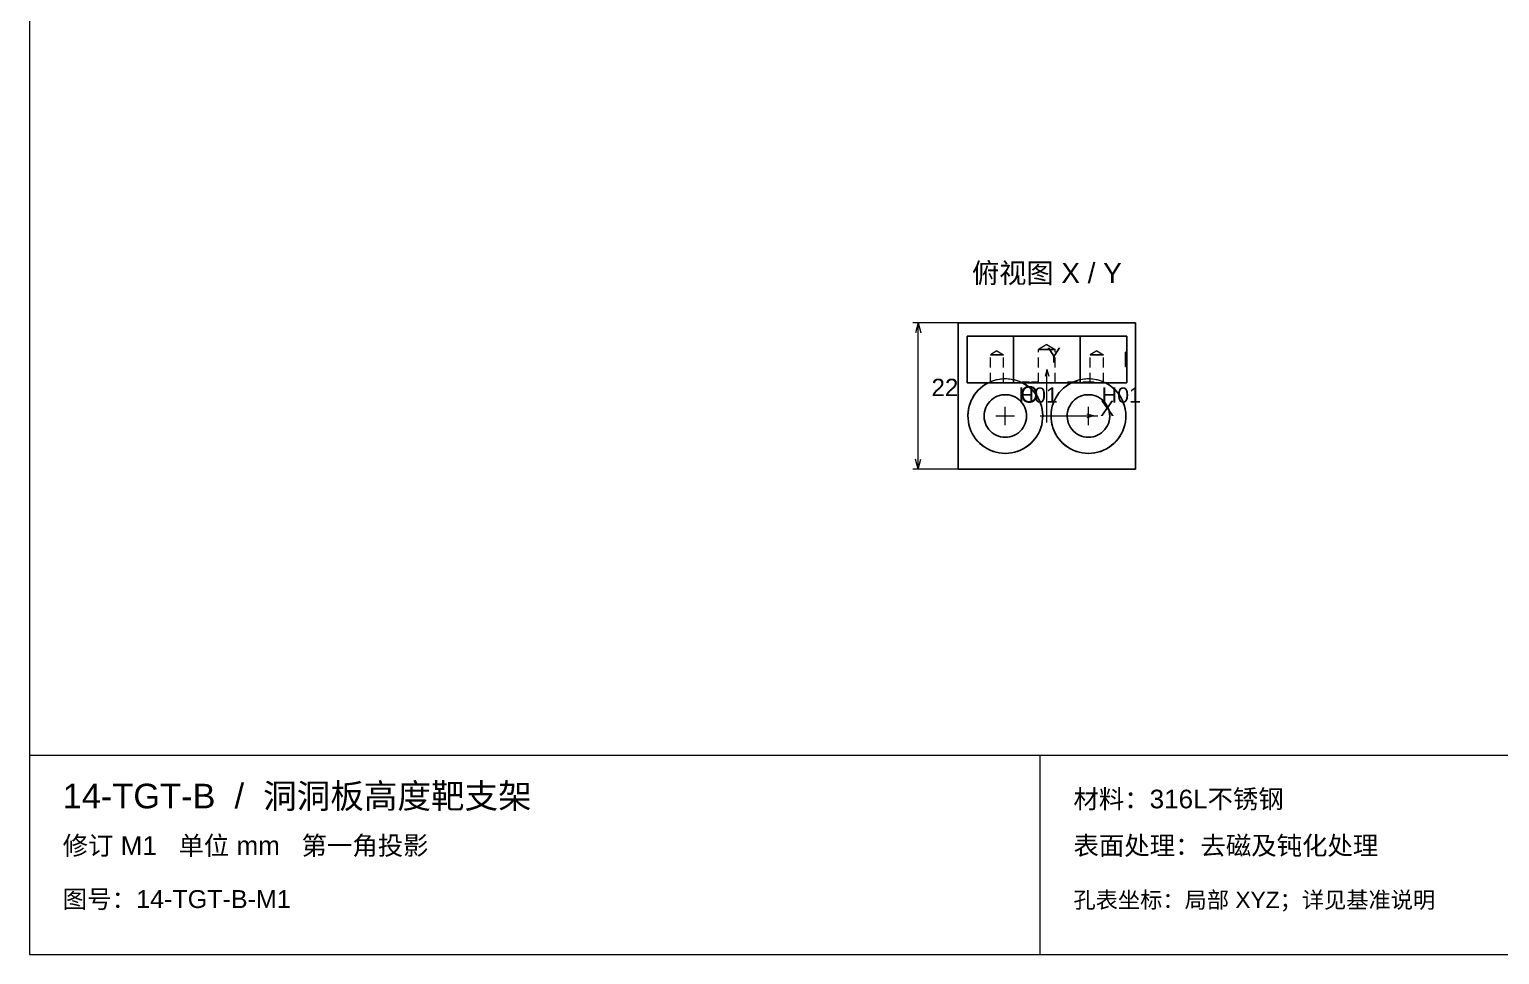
# Paper-space layout '01_三视图' of a CAD drawing. Header units: millimetres. Extents: x 8 to 450, y 8 to 289.
# Drawn here: x 8 to 229.1, y 8 to 147.1 of the extents above; entities that cross this region are included whole.
import ezdxf
from ezdxf.enums import TextEntityAlignment as Align

# ---------------------------------------------------------------- set-up
doc = ezdxf.new("R2010")
doc.units = ezdxf.units.MM
doc.linetypes.add('WP_HIDDEN', pattern=[2.3, 1.5, -0.8])
for name, color, linetype, lineweight in [('ANNOTATIONS', 7, 'CONTINUOUS', 18), ('HIDDEN', 7, 'WP_HIDDEN', 13), ('VISIBLE', 7, 'CONTINUOUS', 25)]:
    doc.layers.add(name, color=color, linetype=linetype, lineweight=lineweight)
doc.styles.add('CJK', font='Arial Unicode.ttf')

psp = doc.layouts.new('01_三视图')

# ---------------------------------------------------------------- linework, layer by layer
at = {"layer": 'ANNOTATIONS'}
for p, q in [((8, 289), (8, 8)), ((147.65, 103), (140.85, 103)), ((141.65, 103), (141.23, 101.5)), ((141.65, 81), (141.65, 103)), ((141.65, 103), (142.07, 101.5)), ((161, 96), (160.72, 95)), ((161, 89), (161, 96)), ((161, 96), (161.28, 95)), ((153.35, 89), (156.15, 89)), ((154.75, 87.6), (154.75, 90.4)), ((160, 89), (162, 89)), ((161, 88), (161, 90)), ((161, 89), (168, 89)), ((165.85, 89), (168.65, 89)), ((168, 89), (167, 89.28)), ((168, 89), (167, 88.72)), ((167.25, 87.6), (167.25, 90.4)), ((141.65, 81), (141.23, 82.5)), ((141.65, 81), (142.07, 82.5)), ((147.65, 81), (140.85, 81)), ((8, 38), (412, 38)), ((160, 8), (160, 38)), ((8, 8), (412, 8))]:
    psp.add_line(p, q, dxfattribs=at)
at = {"layer": 'HIDDEN'}
for points in [[(149, 101), (173, 101)], [(161, 99.75), (159.75, 99)], [(161, 99.75), (162.25, 99)], [(153.5, 98.8), (152.5, 98.2)], [(154.5, 98.2), (154.48, 98.2), (154.41, 98.2), (154.29, 98.2), (154.13, 98.2), (153.94, 98.2), (153.72, 98.2), (153.5, 98.2), (153.28, 98.2), (153.06, 98.2), (152.87, 98.2), (152.71, 98.2), (152.59, 98.2), (152.52, 98.2), (152.5, 98.2)], [(152.5, 98.2), (152.5, 98.2), (152.52, 98.2), (152.55, 98.2), (152.59, 98.2), (152.65, 98.2), (152.71, 98.2), (152.79, 98.2), (152.87, 98.2), (152.97, 98.2), (153.06, 98.2), (153.17, 98.2), (153.28, 98.2), (153.39, 98.2), (153.5, 98.2)], [(152.5, 94), (152.5, 98.2)], [(153.5, 98.8), (154.5, 98.2)], [(153.5, 98.2), (153.61, 98.2), (153.72, 98.2), (153.83, 98.2), (153.94, 98.2), (154.03, 98.2), (154.13, 98.2), (154.21, 98.2), (154.29, 98.2), (154.35, 98.2), (154.41, 98.2), (154.45, 98.2), (154.48, 98.2), (154.5, 98.2), (154.5, 98.2)], [(154.5, 94), (154.5, 98.2)], [(162.25, 99), (162.22, 99), (162.13, 99), (161.98, 99), (161.78, 99), (161.54, 99), (161.28, 99), (161, 99), (160.72, 99), (160.46, 99), (160.22, 99), (160.02, 99), (159.87, 99), (159.78, 99), (159.75, 99)], [(159.75, 99), (159.76, 99), (159.78, 99), (159.82, 99), (159.87, 99), (159.94, 99), (160.02, 99), (160.12, 99), (160.22, 99), (160.33, 99), (160.46, 99), (160.59, 99), (160.72, 99), (160.86, 99), (161, 99)], [(159.75, 94), (159.75, 99)], [(161, 99), (161.14, 99), (161.28, 99), (161.41, 99), (161.54, 99), (161.67, 99), (161.78, 99), (161.88, 99), (161.98, 99), (162.06, 99), (162.13, 99), (162.18, 99), (162.22, 99), (162.24, 99), (162.25, 99)], [(162.25, 94), (162.25, 99)], [(168.5, 98.8), (167.5, 98.2)], [(169.5, 98.2), (169.48, 98.2), (169.41, 98.2), (169.29, 98.2), (169.13, 98.2), (168.94, 98.2), (168.72, 98.2), (168.5, 98.2), (168.28, 98.2), (168.06, 98.2), (167.87, 98.2), (167.71, 98.2), (167.59, 98.2), (167.52, 98.2), (167.5, 98.2)], [(167.5, 98.2), (167.5, 98.2), (167.52, 98.2), (167.55, 98.2), (167.59, 98.2), (167.65, 98.2), (167.71, 98.2), (167.79, 98.2), (167.87, 98.2), (167.97, 98.2), (168.06, 98.2), (168.17, 98.2), (168.28, 98.2), (168.39, 98.2), (168.5, 98.2)], [(167.5, 94), (167.5, 98.2)], [(168.5, 98.8), (169.5, 98.2)], [(168.5, 98.2), (168.61, 98.2), (168.72, 98.2), (168.83, 98.2), (168.94, 98.2), (169.03, 98.2), (169.13, 98.2), (169.21, 98.2), (169.29, 98.2), (169.35, 98.2), (169.41, 98.2), (169.45, 98.2), (169.48, 98.2), (169.5, 98.2), (169.5, 98.2)], [(169.5, 94), (169.5, 98.2)], [(173, 98.6), (172.8, 98.6)], [(172.8, 98.6), (172.8, 98.59), (172.8, 98.57), (172.8, 98.52), (172.8, 98.47)], [(172.8, 98.52), (172.8, 98.55), (172.8, 98.58), (172.8, 98.59), (172.8, 98.6)], [(173, 98.56), (172.8, 98.56)], [(172.8, 98.56), (172.8, 96.9)], [(172.8, 96.43), (172.8, 98.56)], [(172.8, 98.56), (172.8, 98.05)], [(172.8, 98.56), (172.8, 96.69)], [(172.8, 98.56), (172.8, 96.44)], [(172.8, 98.53), (172.8, 98.55), (172.8, 98.56)], [(172.8, 98.42), (172.8, 98.48), (172.8, 98.53)], [(172.8, 98.27), (172.8, 98.35), (172.8, 98.41), (172.8, 98.47), (172.8, 98.52)], [(172.8, 98.47), (172.8, 98.39), (172.8, 98.3), (172.8, 98.2), (172.8, 98.08)], [(172.8, 98.22), (172.8, 98.34), (172.8, 98.42)], [(173, 98.35), (172.8, 98.35)], [(172.8, 98.35), (172.8, 98.33), (172.8, 98.28)], [(172.8, 98.25), (172.8, 98.29), (172.8, 98.32), (172.8, 98.34), (172.8, 98.35)], [(172.8, 97.58), (172.8, 98.31)], [(172.8, 98.31), (172.8, 98.3)], [(173, 98.31), (172.8, 98.31)], [(172.8, 98.3), (172.8, 98.28), (172.8, 98.24)], [(172.8, 98.28), (172.8, 98.13)], [(173, 98.27), (172.8, 98.27)], [(172.8, 97.48), (172.8, 98.27)], [(172.8, 97.97), (172.8, 98.06), (172.8, 98.14), (172.8, 98.2), (172.8, 98.25)], [(172.8, 98.24), (172.8, 98.19), (172.8, 98.13)], [(172.8, 97.95), (172.8, 98.09), (172.8, 98.22)], [(173, 98.13), (172.8, 98.13)], [(172.8, 98.13), (172.8, 97.73)], [(172.8, 98.13), (172.8, 98.04), (172.8, 97.95)], [(172.8, 98.08), (172.8, 97.81), (172.8, 97.51)], [(173, 98.05), (172.8, 98.05)], [(172.8, 97.81), (172.8, 98.05)], [(172.8, 97.49), (172.8, 97.63), (172.8, 97.75), (172.8, 97.87), (172.8, 97.97)], [(172.8, 97.62), (172.8, 97.77), (172.8, 97.95)], [(172.8, 97.95), (172.8, 97.84), (172.8, 97.74)], [(173, 97.93), (172.8, 97.93)], [(172.8, 97.93), (172.8, 97.66)], [(173, 97.81), (172.8, 97.81)], [(172.8, 96.44), (172.8, 97.81)], [(172.8, 97.81), (172.8, 96.86)], [(172.8, 97.74), (172.8, 97.67), (172.8, 97.62)], [(173, 97.73), (172.8, 97.73)], [(172.8, 97.73), (172.8, 97.48)], [(173, 97.66), (172.8, 97.66)], [(172.8, 97.43), (172.8, 97.51), (172.8, 97.62)], [(172.8, 97.62), (172.8, 97.59), (172.8, 97.58)], [(173, 97.58), (172.8, 97.58)], [(172.8, 97.51), (172.8, 97.21), (172.8, 96.93)], [(172.8, 97.06), (172.8, 97.27), (172.8, 97.49)], [(173, 97.48), (172.8, 97.48)], [(172.8, 97.48), (172.8, 97.48)], [(173, 97.48), (172.8, 97.48)], [(173, 97.43), (172.8, 97.43)], [(172.8, 97.24), (172.8, 97.35), (172.8, 97.43)], [(172.8, 96.69), (172.8, 97.33)], [(172.8, 97.33), (172.8, 97.32), (172.8, 97.31)], [(173, 97.33), (172.8, 97.33)], [(172.8, 97.31), (172.8, 97.26), (172.8, 97.2)], [(173, 98.6), (173, 98.59), (173, 98.58), (173, 98.55), (173, 98.52)], [(173, 98.47), (173, 98.52), (173, 98.57), (173, 98.59), (173, 98.6)], [(173, 96.9), (173, 98.56)], [(173, 98.56), (173, 96.43)], [(173, 98.56), (173, 98.05)], [(173, 98.56), (173, 96.69)], [(173, 98.56), (173, 98.55), (173, 98.53)], [(173, 96.44), (173, 98.56)], [(173, 98.53), (173, 98.48), (173, 98.42)], [(173, 98.52), (173, 98.47), (173, 98.41), (173, 98.27)], [(173, 98.08), (173, 98.2), (173, 98.3), (173, 98.39), (173, 98.47)], [(173, 98.42), (173, 98.34), (173, 98.22)], [(173, 98.35), (173, 98.34), (173, 98.32), (173, 98.29), (173, 98.25)], [(173, 98.28), (173, 98.33), (173, 98.35)], [(173, 98.31), (173, 97.58)], [(173, 98.3), (173, 98.31)], [(173, 98.24), (173, 98.28), (173, 98.3)], [(173, 98.13), (173, 98.28)], [(173, 98.27), (173, 97.48)], [(173, 98.25), (173, 98.2), (173, 98.14), (173, 98.06), (173, 97.97)], [(173, 98.13), (173, 98.19), (173, 98.24)], [(173, 98.22), (173, 98.09), (173, 97.95)], [(173, 97.73), (173, 98.13)], [(173, 97.95), (173, 98.04), (173, 98.13)], [(173, 97.51), (173, 97.81), (173, 98.08)], [(173, 97.81), (173, 98.05)], [(173, 97.97), (173, 97.87), (173, 97.75), (173, 97.49)], [(173, 97.95), (173, 97.77), (173, 97.62)], [(173, 97.74), (173, 97.84), (173, 97.95)], [(173, 97.93), (173, 97.66)], [(173, 96.44), (173, 97.81)], [(173, 96.86), (173, 97.81)], [(173, 97.62), (173, 97.67), (173, 97.74)], [(173, 97.48), (173, 97.73)], [(173, 97.62), (173, 97.56), (173, 97.51), (173, 97.46), (173, 97.43)], [(173, 97.58), (173, 97.59), (173, 97.62)], [(173, 96.93), (173, 97.21), (173, 97.51)], [(173, 97.49), (173, 97.27), (173, 97.06)], [(173, 97.48), (173, 97.48)], [(173, 97.43), (173, 97.35), (173, 97.24)], [(173, 97.33), (173, 96.69)], [(173, 97.31), (173, 97.32), (173, 97.33)], [(173, 97.2), (173, 97.26), (173, 97.31)], [(172.8, 96.98), (172.8, 97.24)], [(173, 97.21), (172.8, 97.21)], [(172.8, 97.21), (172.8, 96.96)], [(172.8, 97.08), (172.8, 97.16), (172.8, 97.21)], [(172.8, 97.2), (172.8, 97.12), (172.8, 97.01)], [(173, 97.1), (172.8, 97.1)], [(172.8, 97.1), (172.8, 96.96), (172.8, 96.85)], [(172.8, 97.03), (172.8, 97.1)], [(172.8, 96.9), (172.8, 97.08)], [(172.8, 96.85), (172.8, 97.06)], [(173, 97.03), (172.8, 97.03)], [(172.8, 96.68), (172.8, 96.75), (172.8, 96.84), (172.8, 96.93), (172.8, 97.03)], [(172.8, 97.01), (172.8, 96.91), (172.8, 96.83)], [(172.8, 96.7), (172.8, 96.98)], [(173, 96.96), (172.8, 96.96)], [(172.8, 96.96), (172.8, 96.85), (172.8, 96.71)], [(172.8, 96.93), (172.8, 96.8), (172.8, 96.7), (172.8, 96.6), (172.8, 96.53)], [(173, 96.9), (172.8, 96.9)], [(173, 96.86), (172.8, 96.86)], [(172.8, 96.7), (172.8, 96.77), (172.8, 96.85)], [(172.8, 96.85), (172.8, 96.76), (172.8, 96.7)], [(172.8, 96.83), (172.8, 96.76), (172.8, 96.72)], [(172.8, 96.72), (172.8, 96.69), (172.8, 96.69)], [(172.8, 96.71), (172.8, 96.43)], [(172.8, 96.64), (172.8, 96.66), (172.8, 96.7)], [(172.8, 96.7), (172.8, 96.65), (172.8, 96.64)], [(172.8, 96.5), (172.8, 96.58), (172.8, 96.7)], [(173, 96.69), (172.8, 96.69)], [(172.8, 96.44), (172.8, 96.69)], [(172.8, 96.47), (172.8, 96.56), (172.8, 96.68)], [(173, 96.64), (172.8, 96.64)], [(172.8, 96.53), (172.8, 96.47), (172.8, 96.43), (172.8, 96.41), (172.8, 96.4)], [(172.8, 96.44), (172.8, 96.45), (172.8, 96.5)], [(172.8, 96.4), (172.8, 96.42), (172.8, 96.47)], [(173, 96.44), (172.8, 96.44)], [(173, 96.43), (172.8, 96.43)], [(173, 96.4), (172.8, 96.4)], [(173, 97.24), (173, 96.98)], [(173, 97.21), (173, 97.16), (173, 97.08)], [(173, 96.96), (173, 97.21)], [(173, 97.01), (173, 97.12), (173, 97.2)], [(173, 97.1), (173, 97.03)], [(173, 96.85), (173, 96.96), (173, 97.1)], [(173, 97.08), (173, 96.9)], [(173, 97.06), (173, 96.85)], [(173, 97.03), (173, 96.84), (173, 96.68)], [(173, 96.83), (173, 96.91), (173, 97.01)], [(173, 96.98), (173, 96.7)], [(173, 96.71), (173, 96.85), (173, 96.96)], [(173, 96.53), (173, 96.6), (173, 96.7), (173, 96.81), (173, 96.93)], [(173, 96.7), (173, 96.76), (173, 96.85)], [(173, 96.85), (173, 96.77), (173, 96.7)], [(173, 96.72), (173, 96.76), (173, 96.83)], [(173, 96.69), (173, 96.69), (173, 96.72)], [(173, 96.43), (173, 96.71)], [(173, 96.64), (173, 96.65), (173, 96.7)], [(173, 96.7), (173, 96.66), (173, 96.64)], [(173, 96.7), (173, 96.58), (173, 96.5)], [(173, 96.44), (173, 96.69)], [(173, 96.68), (173, 96.56), (173, 96.47)], [(173, 96.4), (173, 96.41), (173, 96.43), (173, 96.47), (173, 96.53)], [(173, 96.5), (173, 96.45), (173, 96.44)], [(173, 96.47), (173, 96.42), (173, 96.4)], [(149, 94), (152.17, 94)], [(154.75, 83.38), (154.28, 83.39), (153.81, 83.45), (153.35, 83.55), (152.9, 83.69), (152.46, 83.86), (152.04, 84.07), (151.64, 84.31), (151.26, 84.59), (150.9, 84.9), (150.57, 85.24), (150.27, 85.6), (150, 85.99), (149.77, 86.39), (149.56, 86.82), (149.4, 87.26), (149.27, 87.72), (149.19, 88.18), (149.14, 88.65), (149.13, 89.12), (149.16, 89.59), (149.22, 90.05), (149.33, 90.51), (149.48, 90.96), (149.66, 91.4), (149.88, 91.81), (150.13, 92.21), (150.42, 92.59), (150.73, 92.94), (151.07, 93.26), (151.44, 93.55), (151.84, 93.81), (152.25, 94.04), (152.68, 94.23), (153.12, 94.38), (153.58, 94.5), (154.05, 94.58), (154.51, 94.62), (154.99, 94.62), (155.45, 94.58), (155.92, 94.5), (156.38, 94.38), (156.82, 94.23), (157.25, 94.04), (157.66, 93.81), (158.06, 93.55), (158.43, 93.26), (158.77, 92.94), (159.08, 92.59), (159.37, 92.21), (159.62, 91.81), (159.84, 91.4), (160.02, 90.96), (160.17, 90.51), (160.28, 90.05), (160.34, 89.59), (160.37, 89.12), (160.36, 88.65), (160.31, 88.18), (160.23, 87.72), (160.1, 87.26), (159.94, 86.82), (159.73, 86.39), (159.5, 85.99), (159.23, 85.6), (158.93, 85.24), (158.6, 84.9), (158.24, 84.59), (157.86, 84.31), (157.46, 84.07), (157.04, 83.86), (156.6, 83.69), (156.15, 83.55), (155.69, 83.45), (155.22, 83.39), (154.75, 83.38)], [(152.17, 94), (152.58, 94.19), (153, 94.34), (153.42, 94.47), (153.86, 94.55), (154.3, 94.61), (154.75, 94.62), (155.2, 94.61), (155.64, 94.55), (156.08, 94.47), (156.5, 94.34), (156.92, 94.19), (157.33, 94)], [(157.33, 94), (152.17, 94)], [(154.5, 94), (154.48, 94), (154.41, 94), (154.29, 94), (154.13, 94), (153.94, 94), (153.72, 94), (153.5, 94), (153.28, 94), (153.06, 94), (152.87, 94), (152.71, 94), (152.59, 94), (152.52, 94), (152.5, 94)], [(152.5, 94), (152.5, 94), (152.52, 94), (152.55, 94), (152.59, 94), (152.65, 94), (152.71, 94), (152.79, 94), (152.87, 94), (152.97, 94), (153.06, 94), (153.17, 94), (153.28, 94), (153.39, 94), (153.5, 94)], [(153.5, 94), (153.61, 94), (153.72, 94), (153.83, 94), (153.94, 94), (154.03, 94), (154.13, 94), (154.21, 94), (154.29, 94), (154.35, 94), (154.41, 94), (154.45, 94), (154.48, 94), (154.5, 94), (154.5, 94)], [(157.25, 94), (157.25, 94.1)], [(158.4, 94.1), (157.25, 94.1)], [(158.25, 94.1), (157.25, 94.1)], [(157.4, 94.1), (157.25, 94.1)], [(157.25, 94), (158.25, 94)], [(157.25, 94), (158.4, 94)], [(157.25, 94), (157.4, 94)], [(157.33, 94), (164.67, 94)], [(157.4, 94.1), (158.4, 94.1)], [(157.4, 94.1), (157.4, 94)], [(158.25, 94.1), (157.4, 94.1)], [(157.4, 94), (158.4, 94)], [(157.4, 94), (158.25, 94)], [(158.25, 94), (158.25, 94.1)], [(158.4, 94.1), (158.25, 94.1)], [(158.25, 94), (158.4, 94)], [(158.4, 94), (158.4, 94.1)], [(158.6, 94), (158.6, 94.1)], [(158.6, 94.1), (159.75, 94.1)], [(158.6, 94), (159.75, 94)], [(159.6, 94.1), (158.75, 94.1)], [(158.75, 94.1), (158.75, 94)], [(158.75, 94), (159.6, 94)], [(159.6, 94.1), (159.6, 94)], [(159.75, 94), (159.75, 94.1)], [(162.25, 94), (162.22, 94), (162.13, 94), (161.98, 94), (161.78, 94), (161.54, 94), (161.28, 94), (161, 94), (160.72, 94), (160.46, 94), (160.22, 94), (160.02, 94), (159.87, 94), (159.78, 94), (159.75, 94)], [(159.75, 94), (159.76, 94), (159.78, 94), (159.82, 94), (159.87, 94), (159.94, 94), (160.02, 94), (160.12, 94), (160.22, 94), (160.33, 94), (160.46, 94), (160.59, 94), (160.72, 94), (160.86, 94), (161, 94)], [(161, 94), (161.14, 94), (161.28, 94), (161.41, 94), (161.54, 94), (161.67, 94), (161.78, 94), (161.88, 94), (161.98, 94), (162.06, 94), (162.13, 94), (162.18, 94), (162.22, 94), (162.24, 94), (162.25, 94)], [(167.25, 83.38), (166.78, 83.39), (166.31, 83.45), (165.85, 83.55), (165.4, 83.69), (164.96, 83.86), (164.54, 84.07), (164.14, 84.31), (163.76, 84.59), (163.4, 84.9), (163.07, 85.24), (162.77, 85.6), (162.5, 85.99), (162.27, 86.39), (162.06, 86.82), (161.9, 87.26), (161.77, 87.72), (161.69, 88.18), (161.64, 88.65), (161.63, 89.12), (161.66, 89.59), (161.72, 90.05), (161.83, 90.51), (161.98, 90.96), (162.16, 91.4), (162.38, 91.81), (162.63, 92.21), (162.92, 92.59), (163.23, 92.94), (163.57, 93.26), (163.94, 93.55), (164.34, 93.81), (164.75, 94.04), (165.18, 94.23), (165.62, 94.38), (166.08, 94.5), (166.55, 94.58), (167.01, 94.62), (167.49, 94.62), (167.95, 94.58), (168.42, 94.5), (168.88, 94.38), (169.32, 94.23), (169.75, 94.04), (170.16, 93.81), (170.56, 93.55), (170.93, 93.26), (171.27, 92.94), (171.58, 92.59), (171.87, 92.21), (172.12, 91.81), (172.34, 91.4), (172.52, 90.96), (172.67, 90.51), (172.78, 90.05), (172.84, 89.59), (172.87, 89.12), (172.86, 88.65), (172.81, 88.18), (172.73, 87.72), (172.6, 87.26), (172.44, 86.82), (172.23, 86.39), (172, 85.99), (171.73, 85.6), (171.43, 85.24), (171.1, 84.9), (170.74, 84.59), (170.36, 84.31), (169.96, 84.07), (169.54, 83.86), (169.1, 83.69), (168.65, 83.55), (168.19, 83.45), (167.72, 83.39), (167.25, 83.38)], [(167.9, 94.1), (164, 94.1)], [(164, 94), (164, 94.1)], [(168, 94.1), (164, 94.1)], [(164, 94), (167.9, 94)], [(164, 94), (168, 94)], [(164.67, 94), (165.08, 94.19), (165.5, 94.34), (165.92, 94.47), (166.36, 94.55), (166.8, 94.61), (167.25, 94.62), (167.7, 94.61), (168.14, 94.55), (168.58, 94.47), (169, 94.34), (169.42, 94.19), (169.83, 94)], [(169.83, 94), (164.67, 94)], [(167.9, 94.1), (165, 94.1)], [(165, 94), (165, 94.1)], [(165, 94), (167.9, 94)], [(166.5, 94), (166.5, 94.1)], [(167.9, 94.1), (166.5, 94.1)], [(166.5, 94), (167.9, 94)], [(169.5, 94), (169.48, 94), (169.41, 94), (169.29, 94), (169.13, 94), (168.94, 94), (168.72, 94), (168.5, 94), (168.28, 94), (168.06, 94), (167.87, 94), (167.71, 94), (167.59, 94), (167.52, 94), (167.5, 94)], [(167.5, 94), (167.5, 94), (167.52, 94), (167.55, 94), (167.59, 94), (167.65, 94), (167.71, 94), (167.79, 94), (167.87, 94), (167.97, 94), (168.06, 94), (168.17, 94), (168.28, 94), (168.39, 94), (168.5, 94)], [(167.9, 94), (167.9, 94.1)], [(168, 94), (168, 94.1)], [(168.1, 94.1), (168, 94.1)], [(168, 94), (168.1, 94)], [(168.1, 94), (168.1, 94.1)], [(168.5, 94), (168.61, 94), (168.72, 94), (168.83, 94), (168.94, 94), (169.03, 94), (169.13, 94), (169.21, 94), (169.29, 94), (169.35, 94), (169.41, 94), (169.45, 94), (169.48, 94), (169.5, 94), (169.5, 94)], [(169.83, 94), (173, 94)]]:
    psp.add_lwpolyline(points, dxfattribs=at)
at = {"layer": 'VISIBLE'}
for points in [[(147.65, 81), (147.65, 103)], [(147.65, 103), (174.35, 103)], [(174.35, 81), (174.35, 103)], [(149, 94), (149, 101)], [(149, 101), (156, 101)], [(156, 101), (166, 101)], [(156, 101), (156, 94)], [(166, 101), (173, 101)], [(166, 101), (166, 94)], [(173, 94), (173, 101)], [(149, 94), (156, 94)], [(154.75, 83.38), (154.28, 83.39), (153.82, 83.45), (153.36, 83.55), (152.91, 83.68), (152.47, 83.86), (152.05, 84.06), (151.65, 84.3), (151.27, 84.58), (150.92, 84.88), (150.59, 85.22), (150.29, 85.58), (150.02, 85.96), (149.78, 86.36), (149.58, 86.79), (149.41, 87.22), (149.28, 87.67), (149.19, 88.13), (149.14, 88.6), (149.13, 89.07), (149.15, 89.54), (149.21, 90), (149.32, 90.46), (149.46, 90.9), (149.63, 91.34), (149.85, 91.75), (150.09, 92.15), (150.37, 92.53), (150.68, 92.88), (151.02, 93.21), (151.38, 93.5), (151.77, 93.77), (152.17, 94)], [(157.33, 94), (157.73, 93.77), (158.12, 93.5), (158.48, 93.21), (158.82, 92.88), (159.13, 92.53), (159.41, 92.15), (159.65, 91.75), (159.87, 91.34), (160.04, 90.9), (160.18, 90.46), (160.29, 90), (160.35, 89.54), (160.37, 89.07), (160.36, 88.6), (160.31, 88.13), (160.22, 87.67), (160.09, 87.22), (159.92, 86.79), (159.72, 86.36), (159.48, 85.96), (159.21, 85.58), (158.91, 85.22), (158.58, 84.88), (158.23, 84.58), (157.85, 84.3), (157.45, 84.06), (157.03, 83.86), (156.59, 83.68), (156.14, 83.55), (155.68, 83.45), (155.22, 83.39), (154.75, 83.38)], [(156, 94), (166, 94)], [(167.25, 83.38), (166.78, 83.39), (166.32, 83.45), (165.86, 83.55), (165.41, 83.68), (164.97, 83.86), (164.55, 84.06), (164.15, 84.3), (163.77, 84.58), (163.42, 84.88), (163.09, 85.22), (162.79, 85.58), (162.52, 85.96), (162.28, 86.36), (162.08, 86.79), (161.91, 87.22), (161.78, 87.67), (161.69, 88.13), (161.64, 88.6), (161.63, 89.07), (161.65, 89.54), (161.71, 90), (161.82, 90.46), (161.96, 90.9), (162.13, 91.34), (162.35, 91.75), (162.59, 92.15), (162.87, 92.53), (163.18, 92.88), (163.52, 93.21), (163.88, 93.5), (164.27, 93.77), (164.67, 94)], [(166, 94), (173, 94)], [(169.83, 94), (170.23, 93.77), (170.62, 93.5), (170.98, 93.21), (171.32, 92.88), (171.63, 92.53), (171.91, 92.15), (172.15, 91.75), (172.37, 91.34), (172.54, 90.9), (172.68, 90.46), (172.79, 90), (172.85, 89.54), (172.87, 89.07), (172.86, 88.6), (172.81, 88.13), (172.72, 87.67), (172.59, 87.22), (172.42, 86.79), (172.22, 86.36), (171.98, 85.96), (171.71, 85.58), (171.41, 85.22), (171.08, 84.88), (170.73, 84.58), (170.35, 84.3), (169.95, 84.06), (169.53, 83.86), (169.09, 83.68), (168.64, 83.55), (168.18, 83.45), (167.72, 83.39), (167.25, 83.38)], [(154.75, 85.8), (154.4, 85.82), (154.05, 85.88), (153.71, 85.97), (153.38, 86.11), (153.07, 86.27), (152.78, 86.47), (152.52, 86.71), (152.28, 86.97), (152.07, 87.25), (151.89, 87.56), (151.75, 87.88), (151.65, 88.21), (151.58, 88.56), (151.55, 88.91), (151.56, 89.26), (151.61, 89.61), (151.7, 89.96), (151.82, 90.29), (151.98, 90.6), (152.17, 90.9), (152.4, 91.17), (152.65, 91.41), (152.93, 91.63), (153.23, 91.81), (153.55, 91.96), (153.88, 92.08), (154.22, 92.16), (154.57, 92.2), (154.93, 92.2), (155.28, 92.16), (155.62, 92.08), (155.95, 91.96), (156.27, 91.81), (156.57, 91.63), (156.85, 91.41), (157.1, 91.17), (157.33, 90.9), (157.52, 90.6), (157.68, 90.29), (157.8, 89.96), (157.89, 89.61), (157.94, 89.26), (157.95, 88.91), (157.92, 88.56), (157.85, 88.21), (157.75, 87.88), (157.61, 87.56), (157.43, 87.25), (157.22, 86.97), (156.98, 86.71), (156.72, 86.47), (156.43, 86.27), (156.12, 86.11), (155.79, 85.97), (155.45, 85.88), (155.1, 85.82), (154.75, 85.8)], [(167.25, 85.8), (166.9, 85.82), (166.55, 85.88), (166.21, 85.97), (165.88, 86.11), (165.57, 86.27), (165.28, 86.47), (165.02, 86.71), (164.78, 86.97), (164.57, 87.25), (164.39, 87.56), (164.25, 87.88), (164.15, 88.21), (164.08, 88.56), (164.05, 88.91), (164.06, 89.26), (164.11, 89.61), (164.2, 89.96), (164.32, 90.29), (164.48, 90.6), (164.67, 90.9), (164.9, 91.17), (165.15, 91.41), (165.43, 91.63), (165.73, 91.81), (166.05, 91.96), (166.38, 92.08), (166.72, 92.16), (167.07, 92.2), (167.43, 92.2), (167.78, 92.16), (168.12, 92.08), (168.45, 91.96), (168.77, 91.81), (169.07, 91.63), (169.35, 91.41), (169.6, 91.17), (169.83, 90.9), (170.02, 90.6), (170.18, 90.29), (170.3, 89.96), (170.39, 89.61), (170.44, 89.26), (170.45, 88.91), (170.42, 88.56), (170.35, 88.21), (170.25, 87.88), (170.11, 87.56), (169.93, 87.25), (169.72, 86.97), (169.48, 86.71), (169.22, 86.47), (168.93, 86.27), (168.62, 86.11), (168.29, 85.97), (167.95, 85.88), (167.6, 85.82), (167.25, 85.8)], [(147.65, 81), (174.35, 81)]]:
    psp.add_lwpolyline(points, dxfattribs=at)

# ---------------------------------------------------------------- texts
at = {"layer": 'ANNOTATIONS', "style": 'CJK'}
psp.add_text('俯视图 X / Y', height=3, dxfattribs=at).set_placement((161, 109), align=Align.CENTER)
for s, height, p in [('Y', 2.3, (161, 97)), ('22', 2.6, (143.65, 92)), ('H01', 2.3, (156.75, 91)), ('O', 2.5, (157, 91)), ('H01', 2.3, (169.25, 91)), ('X', 2.3, (169, 89)), ('14-TGT-B  /  洞洞板高度靶支架', 3.7, (13, 30)), ('材料：316L不锈钢', 2.8, (165, 30)), ('修订 M1   单位 mm   第一角投影', 2.8, (13, 23)), ('表面处理：去磁及钝化处理', 2.8, (165, 23)), ('图号：14-TGT-B-M1', 2.7, (13, 15)), ('孔表坐标：局部 XYZ；详见基准说明', 2.45, (165, 15))]:
    psp.add_text(s, height=height, dxfattribs=at).set_placement(p)

doc.saveas('drawing.dxf')
